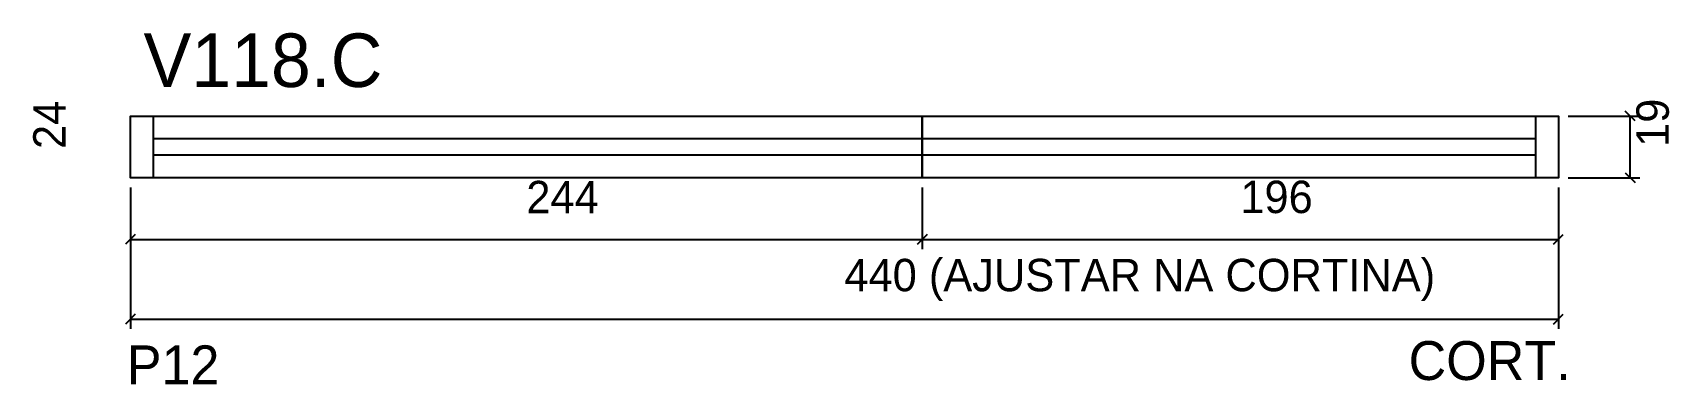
# Model space of a CAD drawing. Header units: metres. Extents: x 2399 to 2903, y 16819 to 16927.
import ezdxf

# ---------------------------------------------------------------- set-up
doc = ezdxf.new("R2010")
doc.units = ezdxf.units.M
for name, color, linetype in [('5', 7, 'Continuous'), ('COTA', 7, 'Continuous'), ('NOMENCLATURA', 7, 'Continuous'), ('Painéis', 7, 'Continuous'), ('SARR_2.2x7', 7, 'Continuous')]:
    doc.layers.add(name, color=color, linetype=linetype)

msp = doc.modelspace()

# ---------------------------------------------------------------- linework, layer by layer
at = {"layer": 'COTA', "color": 4, "lineweight": 25}
for p, q in [((2872.1, 16901.31), (2894.22, 16901.31)), ((2891.22, 16882.31), (2891.22, 16901.31)), ((2429.1, 16879.31), (2429.1, 16860.26)), ((2429.1, 16879.31), (2429.1, 16835.68)), ((2673.1, 16879.31), (2673.1, 16860.26)), ((2673.1, 16879.31), (2673.1, 16860.26)), ((2869.1, 16879.31), (2869.1, 16860.26)), ((2869.1, 16879.31), (2869.1, 16835.68)), ((2872.1, 16882.31), (2894.22, 16882.31)), ((2429.1, 16863.26), (2673.1, 16863.26)), ((2673.1, 16863.26), (2869.1, 16863.26)), ((2429.1, 16838.68), (2869.1, 16838.68))]:
    msp.add_line(p, q, dxfattribs=at)
at = {"layer": 'COTA', "color": 0, "lineweight": 25}
for p, q in [((2892.72, 16899.81), (2889.72, 16902.81)), ((2889.72, 16883.81), (2892.72, 16880.81)), ((2430.6, 16864.76), (2427.6, 16861.76)), ((2671.6, 16861.76), (2674.6, 16864.76)), ((2674.6, 16864.76), (2671.6, 16861.76)), ((2867.6, 16861.76), (2870.6, 16864.76)), ((2430.6, 16840.18), (2427.6, 16837.18)), ((2867.6, 16837.18), (2870.6, 16840.18))]:
    msp.add_line(p, q, dxfattribs=at)
at = {"layer": 'Painéis', "color": 200, "lineweight": 25}
for points in [[(2673.1, 16882.31), (2429.1, 16882.31), (2429.1, 16901.31), (2673.1, 16901.31)], [(2673.1, 16901.31), (2869.1, 16901.31), (2869.1, 16882.31), (2673.1, 16882.31)]]:
    msp.add_lwpolyline(points, close=True, dxfattribs=at)
at = {"layer": 'SARR_2.2x7', "color": 40, "lineweight": 25}
for p, q in [((2436.1, 16901.31), (2436.1, 16882.31)), ((2862.1, 16901.31), (2862.1, 16882.31)), ((2673.1, 16894.31), (2436.1, 16894.31)), ((2862.1, 16894.31), (2673.1, 16894.31)), ((2436.1, 16889.31), (2673.1, 16889.31)), ((2673.1, 16889.31), (2862.1, 16889.31))]:
    msp.add_line(p, q, dxfattribs=at)

# ---------------------------------------------------------------- texts
at = {"layer": '5', "color": 5, "lineweight": 25}
for s, p in [('P12', (2427.98, 16818.58)), ('CORT.', (2822.96, 16819.9))]:
    msp.add_text(s, height=12, rotation=360, dxfattribs=at).set_placement(p)
at = {"layer": 'COTA', "color": 240, "lineweight": 25}
for s, p in [('24', (2409.15, 16891.17)), ('19', (2903.13, 16891.81))]:
    msp.add_text(s, height=10, rotation=90, dxfattribs=at).set_placement(p)
for s, p in [('244', (2551.1, 16871.33)), ('196', (2771.1, 16871.39)), ('440 (AJUSTAR NA CORTINA)', (2649.1, 16847.28))]:
    msp.add_text(s, height=10, dxfattribs=at).set_placement(p)
at = {"layer": 'NOMENCLATURA', "color": 7, "lineweight": 25}
msp.add_text('V118.C', height=16.5, dxfattribs=at).set_placement((2433.15, 16910.29))

doc.saveas('drawing.dxf')
